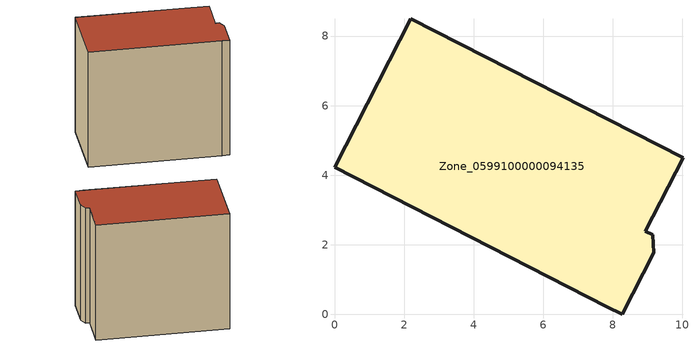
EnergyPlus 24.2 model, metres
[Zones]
Zone_0599100000094135
 floor ground (C_G): 8.27,0 7.83,0.21 0,4.22 2.19,8.5 10.02,4.5 8.94,2.39 9.16,2.28 9.18,1.77 z3.98
 wall outside (C_F): 7.83,0.21 8.27,0 9.18,1.77 9.16,2.28 8.94,2.39 10.02,4.5 2.19,8.5 0,4.22 7.83,0.21 z3.98:12.44
 roof outside (C_R): 9.16,2.28 8.94,2.39 10.02,4.5 2.19,8.5 0,4.22 7.83,0.21 8.27,0 9.18,1.77 z12.44
[BUILDING]
Pand.0599100000094135: North Axis=0; Terrain=City; Loads Convergence Tolerance Value=0.04; Temperature Convergence Tolerance Value=0.4; Solar Distribution=FullExterior; Maximum Number of Warmup Days=25; Minimum Number of Warmup Days=1
[Site:Location]
Rotterdam.The.Hague.AP_ZH_NLD Design_Conditions: Latitude=51.96; Longitude=4.45; Time Zone=1; Elevation=-4.5
[SITE:GROUNDTEMPERATURE:BUILDINGSURFACE]
18, 18, 18, 18, 18, 18, 18, 18, 18, 18, 18, 18
[MATERIAL] Thermal Absorptance=0.9; Solar Absorptance=0.7; Visible Absorptance=0.7
Name | Roughness | Thickness | Conductivity | Density | Specific Heat
G.TI.1992-2005 | MediumSmooth | 0.15 | 0.06 | 540 | 1210
F.TI.1992-2005 | Rough | 0.3 | 0.12 | 1920 | 840
R.TI.1992-2005 | MediumRough | 0.2 | 0.08 | 1500 | 1000
[CONSTRUCTION]
C_G: G.TI.1992-2005
C_F: F.TI.1992-2005
C_R: R.TI.1992-2005
[ZONE]
Zone_0599100000094135: Type=1; Multiplier=1; Ceiling Height=Autocalculate; Volume=Autocalculate; Floor Area=autocalculate; Part of Total Floor Area=Yes
[ZONEINFILTRATION:DESIGNFLOWRATE]
Infil_Zone_0599100000094135: Zone or ZoneList or Space or SpaceList=Zone_0599100000094135; Schedule=AlwaysOn; Design Flow Rate Calculation Method=Flow/Area; Flow Rate per Floor Area=0.0015; Constant Term Coefficient=1; Temperature Term Coefficient=0; Velocity Term Coefficient=0; Velocity Squared Term Coefficient=0
[HVACTEMPLATE:ZONE:IDEALLOADSAIRSYSTEM]
Zone_0599100000094135: Maximum Heating Supply Air Temperature=50; Minimum Cooling Supply Air Temperature=13; Maximum Heating Supply Air Humidity Ratio=0.0156; Minimum Cooling Supply Air Humidity Ratio=0.0077; Heating Limit=NoLimit; Cooling Limit=NoLimit; Dehumidification Control Type=ConstantSensibleHeatRatio; Cooling Sensible Heat Ratio=0.7; Dehumidification Setpoint=60; Humidification Control Type=None; Humidification Setpoint=30; Outdoor Air Method=None; Outdoor Air Flow Rate per Person=0.00944; Outdoor Air Flow Rate per Zone Floor Area=0; Outdoor Air Flow Rate per Zone=0; Demand Controlled Ventilation Type=None; Outdoor Air Economizer Type=NoEconomizer; Heat Recovery Type=None; Sensible Heat Recovery Effectiveness=0.7; Latent Heat Recovery Effectiveness=0.65
[ZONECONTROL:THERMOSTAT]
ThermostatControl_Zone_0599100000094135: Zone or ZoneList=Zone_0599100000094135; Control Type Schedule=DualSetpointControlType; Control 1=Thermostat_Zone_0599100000094135; Temperature Difference Between Cutout And Setpoint=0
[THERMOSTATSETPOINT:DUALSETPOINT]
Thermostat_Zone_0599100000094135: Heating Setpoint Temperature Schedule=HeatingSetpoint_Zone_0599100000094135; Cooling Setpoint Temperature Schedule=CoolingSetpoint_Zone_0599100000094135
[SCHEDULE:COMPACT]
HeatingSetpoint_Zone_0599100000094135: Through: 12/31, For: AllDays, Until: 24:00, 21
CoolingSetpoint_Zone_0599100000094135: Through: 12/31, For: AllDays, Until: 24:00, 24
DualSetpointControlType: Through: 12/31, For: AllDays, Until: 24:00, 4
AlwaysOn: Through: 12/31, For: AllDays, Until: 24:00, 1
